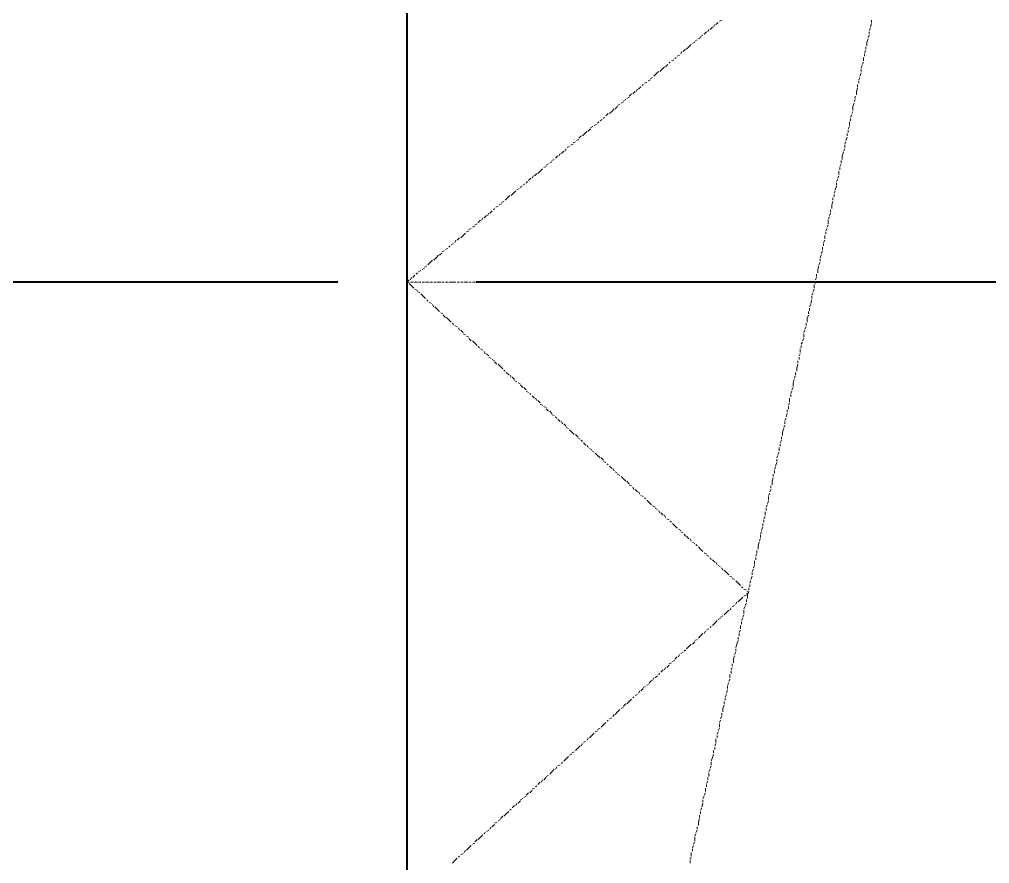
# Model space of a CAD drawing. Extents: x 8 to 21351, y 0 to 420.
# Drawn here: x 15655.57 to 15673.12, y 320.96 to 336.22 of the extents above; entities that cross this region are included whole.
import ezdxf

# ---------------------------------------------------------------- set-up
doc = ezdxf.new("R2010")
doc.units = 0

msp = doc.modelspace()

# ---------------------------------------------------------------- linework, layer by layer
at = {"color": 7, "lineweight": 40}
for p, q in [((15662.579, 397.743), (15662.579, 310.219)), ((15661.33, 331.47), (15633.835, 331.47)), ((15691.324, 331.47), (15663.828, 331.47))]:
    msp.add_line(p, q, dxfattribs=at)
at = {"color": 7, "lineweight": 5}
for p, q in [((15662.579, 336.211), (15662.579, 336.169)), ((15662.579, 336.148), (15662.579, 336.084)), ((15668.125, 336.084), (15668.146, 336.127)), ((15668.167, 336.127), (15668.21, 336.169)), ((15668.231, 336.19), (15668.273, 336.211)), ((15670.982, 336.148), (15670.961, 336.084)), ((15670.982, 336.211), (15670.982, 336.169)), ((15662.579, 336.063), (15662.579, 336.021)), ((15662.579, 336), (15662.579, 335.957)), ((15662.579, 335.936), (15662.579, 335.894)), ((15667.892, 335.915), (15667.934, 335.936)), ((15667.956, 335.957), (15667.998, 336)), ((15668.019, 336), (15668.04, 336.042)), ((15668.061, 336.042), (15668.104, 336.084)), ((15670.94, 335.936), (15670.919, 335.894)), ((15670.961, 336.063), (15670.94, 336.021)), ((15670.94, 336), (15670.94, 335.957)), ((15662.579, 335.873), (15662.579, 335.809)), ((15662.579, 335.788), (15662.579, 335.746)), ((15667.68, 335.724), (15667.723, 335.767)), ((15667.744, 335.788), (15667.786, 335.809)), ((15667.786, 335.83), (15667.829, 335.851)), ((15667.85, 335.873), (15667.892, 335.894)), ((15670.919, 335.873), (15670.898, 335.809)), ((15670.898, 335.809), (15670.898, 335.746)), ((15662.579, 335.724), (15662.579, 335.682)), ((15662.579, 335.661), (15662.579, 335.598)), ((15662.579, 335.576), (15662.579, 335.534)), ((15667.469, 335.555), (15667.511, 335.576)), ((15667.532, 335.598), (15667.553, 335.64)), ((15667.575, 335.64), (15667.617, 335.682)), ((15667.638, 335.682), (15667.68, 335.724)), ((15670.877, 335.661), (15670.855, 335.619)), ((15670.855, 335.598), (15670.855, 335.555)), ((15670.877, 335.724), (15670.877, 335.682)), ((15662.579, 335.513), (15662.579, 335.471)), ((15662.579, 335.449), (15662.579, 335.386)), ((15667.257, 335.365), (15667.299, 335.407)), ((15667.321, 335.428), (15667.342, 335.449)), ((15667.363, 335.471), (15667.405, 335.492)), ((15667.426, 335.513), (15667.448, 335.534)), ((15670.834, 335.449), (15670.813, 335.407)), ((15670.834, 335.534), (15670.834, 335.471)), ((15662.579, 335.365), (15662.579, 335.322)), ((15662.579, 335.301), (15662.579, 335.259)), ((15662.579, 335.238), (15662.579, 335.174)), ((15667.045, 335.195), (15667.088, 335.238)), ((15667.088, 335.238), (15667.13, 335.28)), ((15667.151, 335.28), (15667.194, 335.322)), ((15667.194, 335.322), (15667.236, 335.365)), ((15670.792, 335.259), (15670.771, 335.195)), ((15670.813, 335.386), (15670.792, 335.343)), ((15670.792, 335.322), (15670.792, 335.28)), ((15662.579, 335.153), (15662.579, 335.111)), ((15662.579, 335.089), (15662.579, 335.047)), ((15666.834, 335.026), (15666.855, 335.047)), ((15666.876, 335.068), (15666.918, 335.089)), ((15666.94, 335.111), (15666.982, 335.132)), ((15666.982, 335.153), (15667.024, 335.174)), ((15670.728, 335.047), (15670.728, 335.005)), ((15670.771, 335.174), (15670.75, 335.132)), ((15670.75, 335.111), (15670.75, 335.068)), ((15662.579, 335.026), (15662.579, 334.984)), ((15662.579, 334.962), (15662.579, 334.899)), ((15662.579, 334.878), (15662.579, 334.836)), ((15666.601, 334.836), (15666.643, 334.878)), ((15666.664, 334.878), (15666.707, 334.92)), ((15666.728, 334.92), (15666.749, 334.962)), ((15666.77, 334.962), (15666.813, 335.005)), ((15670.728, 334.984), (15670.707, 334.92)), ((15670.707, 334.92), (15670.707, 334.857)), ((15662.579, 334.814), (15662.579, 334.772)), ((15662.579, 334.751), (15662.579, 334.687)), ((15666.389, 334.666), (15666.432, 334.687)), ((15666.453, 334.709), (15666.495, 334.73)), ((15666.495, 334.751), (15666.537, 334.772)), ((15666.559, 334.793), (15666.601, 334.814)), ((15670.665, 334.709), (15670.644, 334.645)), ((15670.686, 334.772), (15670.665, 334.73)), ((15670.686, 334.836), (15670.686, 334.793)), ((15662.579, 334.666), (15662.579, 334.624)), ((15662.579, 334.603), (15662.579, 334.56)), ((15662.579, 334.539), (15662.579, 334.476)), ((15666.178, 334.476), (15666.22, 334.518)), ((15666.241, 334.518), (15666.283, 334.56)), ((15666.283, 334.56), (15666.326, 334.603)), ((15666.347, 334.603), (15666.389, 334.645)), ((15670.644, 334.56), (15670.623, 334.518)), ((15670.644, 334.645), (15670.644, 334.581)), ((15662.579, 334.454), (15662.579, 334.412)), ((15662.579, 334.391), (15662.579, 334.349)), ((15666.029, 334.349), (15666.051, 334.37)), ((15666.072, 334.391), (15666.114, 334.412)), ((15666.135, 334.433), (15666.156, 334.454)), ((15670.58, 334.37), (15670.58, 334.306)), ((15670.623, 334.497), (15670.601, 334.454)), ((15670.601, 334.433), (15670.601, 334.391)), ((15662.579, 334.327), (15662.579, 334.264)), ((15662.579, 334.243), (15662.579, 334.2)), ((15662.579, 334.179), (15662.579, 334.137)), ((15665.797, 334.158), (15665.839, 334.2)), ((15665.86, 334.2), (15665.902, 334.243)), ((15665.902, 334.264), (15665.945, 334.285)), ((15665.966, 334.306), (15666.008, 334.327)), ((15670.58, 334.285), (15670.559, 334.243)), ((15670.559, 334.222), (15670.559, 334.179)), ((15662.579, 334.116), (15662.579, 334.074)), ((15662.579, 334.052), (15662.579, 333.989)), ((15665.585, 333.989), (15665.627, 334.01)), ((15665.648, 334.031), (15665.691, 334.052)), ((15665.691, 334.074), (15665.733, 334.116)), ((15665.754, 334.116), (15665.797, 334.158)), ((15670.517, 334.01), (15670.496, 333.968)), ((15670.538, 334.095), (15670.517, 334.031)), ((15670.538, 334.158), (15670.538, 334.116)), ((15662.579, 333.968), (15662.579, 333.925)), ((15662.579, 333.904), (15662.579, 333.862)), ((15662.579, 333.841), (15662.579, 333.777)), ((15665.373, 333.798), (15665.416, 333.841)), ((15665.437, 333.841), (15665.458, 333.883)), ((15665.479, 333.904), (15665.521, 333.925)), ((15665.543, 333.947), (15665.585, 333.968)), ((15670.474, 333.819), (15670.453, 333.756)), ((15670.496, 333.883), (15670.474, 333.841)), ((15670.496, 333.947), (15670.496, 333.904)), ((15662.579, 333.756), (15662.579, 333.714)), ((15662.579, 333.692), (15662.579, 333.65)), ((15665.162, 333.629), (15665.204, 333.65)), ((15665.204, 333.671), (15665.246, 333.692)), ((15665.267, 333.714), (15665.31, 333.756)), ((15665.331, 333.756), (15665.352, 333.798)), ((15670.432, 333.671), (15670.432, 333.629)), ((15670.453, 333.756), (15670.453, 333.692)), ((15662.579, 333.629), (15662.579, 333.565)), ((15662.579, 333.544), (15662.579, 333.502)), ((15662.579, 333.481), (15662.579, 333.438)), ((15664.95, 333.438), (15664.992, 333.481)), ((15664.992, 333.481), (15665.035, 333.523)), ((15665.056, 333.544), (15665.098, 333.565)), ((15665.098, 333.587), (15665.14, 333.608)), ((15670.39, 333.481), (15670.39, 333.417)), ((15670.432, 333.608), (15670.411, 333.565)), ((15670.411, 333.544), (15670.411, 333.502)), ((15662.579, 333.417), (15662.579, 333.354)), ((15662.579, 333.333), (15662.579, 333.29)), ((15664.738, 333.269), (15664.759, 333.29)), ((15664.781, 333.312), (15664.823, 333.354)), ((15664.844, 333.354), (15664.865, 333.396)), ((15664.886, 333.396), (15664.929, 333.438)), ((15670.369, 333.333), (15670.347, 333.29)), ((15670.39, 333.396), (15670.369, 333.354)), ((15662.579, 333.269), (15662.579, 333.227)), ((15662.579, 333.206), (15662.579, 333.163)), ((15662.579, 333.142), (15662.579, 333.079)), ((15664.505, 333.079), (15664.548, 333.121)), ((15664.569, 333.142), (15664.611, 333.163)), ((15664.632, 333.185), (15664.654, 333.206)), ((15664.675, 333.227), (15664.717, 333.248)), ((15670.326, 333.121), (15670.305, 333.079)), ((15670.347, 333.206), (15670.326, 333.142)), ((15670.347, 333.269), (15670.347, 333.227)), ((15662.579, 333.057), (15662.579, 333.015)), ((15662.579, 332.994), (15662.579, 332.952)), ((15664.357, 332.952), (15664.4, 332.994)), ((15664.4, 332.994), (15664.442, 333.036)), ((15664.463, 333.036), (15664.505, 333.079)), ((15670.284, 332.994), (15670.284, 332.952)), ((15670.305, 333.057), (15670.305, 333.015)), ((15662.579, 332.93), (15662.579, 332.867)), ((15662.579, 332.846), (15662.579, 332.803)), ((15662.579, 332.782), (15662.579, 332.74)), ((15664.082, 332.719), (15664.124, 332.761)), ((15664.146, 332.782), (15664.167, 332.803)), ((15664.188, 332.825), (15664.23, 332.846)), ((15664.251, 332.867), (15664.294, 332.888)), ((15664.294, 332.909), (15664.336, 332.93)), ((15670.242, 332.782), (15670.242, 332.74)), ((15670.284, 332.93), (15670.263, 332.867)), ((15670.263, 332.867), (15670.263, 332.803)), ((15662.579, 332.719), (15662.579, 332.655)), ((15662.579, 332.634), (15662.579, 332.592)), ((15663.87, 332.55), (15663.913, 332.592)), ((15663.934, 332.592), (15663.955, 332.634)), ((15663.976, 332.634), (15664.019, 332.676)), ((15664.04, 332.676), (15664.061, 332.719)), ((15670.22, 332.655), (15670.199, 332.613)), ((15670.199, 332.592), (15670.199, 332.528)), ((15670.242, 332.719), (15670.22, 332.676)), ((15662.579, 332.571), (15662.579, 332.528)), ((15662.579, 332.507), (15662.579, 332.444)), ((15662.579, 332.423), (15662.579, 332.38)), ((15663.701, 332.423), (15663.743, 332.444)), ((15663.765, 332.465), (15663.807, 332.486)), ((15663.807, 332.507), (15663.849, 332.528)), ((15670.178, 332.444), (15670.157, 332.401)), ((15670.199, 332.507), (15670.178, 332.465)), ((15662.579, 332.359), (15662.579, 332.317)), ((15662.579, 332.295), (15662.579, 332.253)), ((15662.579, 332.232), (15662.579, 332.168)), ((15663.447, 332.19), (15663.468, 332.232)), ((15663.489, 332.232), (15663.532, 332.274)), ((15663.553, 332.274), (15663.595, 332.317)), ((15663.595, 332.317), (15663.638, 332.359)), ((15663.659, 332.38), (15663.701, 332.401)), ((15670.136, 332.232), (15670.115, 332.19)), ((15670.136, 332.317), (15670.136, 332.253)), ((15670.157, 332.38), (15670.157, 332.338)), ((15662.579, 332.147), (15662.579, 332.105)), ((15662.579, 332.084), (15662.579, 332.041)), ((15663.278, 332.063), (15663.32, 332.084)), ((15663.341, 332.105), (15663.362, 332.126)), ((15663.384, 332.147), (15663.426, 332.168)), ((15670.093, 332.105), (15670.093, 332.063)), ((15670.115, 332.168), (15670.115, 332.126)), ((15662.579, 332.02), (15662.579, 331.957)), ((15662.579, 331.936), (15662.579, 331.893)), ((15663.066, 331.872), (15663.108, 331.914)), ((15663.108, 331.914), (15663.151, 331.957)), ((15663.172, 331.957), (15663.214, 331.999)), ((15663.214, 332.02), (15663.257, 332.041)), ((15670.072, 331.957), (15670.051, 331.914)), ((15670.051, 331.893), (15670.051, 331.851)), ((15670.093, 332.041), (15670.072, 331.978)), ((15662.579, 331.872), (15662.579, 331.83)), ((15662.579, 331.809), (15662.579, 331.745)), ((15662.579, 331.724), (15662.579, 331.682)), ((15662.854, 331.703), (15662.897, 331.724)), ((15662.897, 331.745), (15662.939, 331.766)), ((15662.96, 331.788), (15663.003, 331.83)), ((15663.003, 331.83), (15663.045, 331.872)), ((15670.03, 331.766), (15670.009, 331.703)), ((15670.051, 331.83), (15670.03, 331.788)), ((15662.579, 331.661), (15662.579, 331.618)), ((15662.579, 331.597), (15662.579, 331.533)), ((15662.643, 331.512), (15662.664, 331.555)), ((15662.685, 331.555), (15662.727, 331.597)), ((15662.749, 331.618), (15662.77, 331.639)), ((15662.791, 331.661), (15662.833, 331.682)), ((15669.988, 331.555), (15669.966, 331.512)), ((15669.988, 331.618), (15669.988, 331.576)), ((15670.009, 331.703), (15670.009, 331.639)), ((15662.579, 331.47), (15662.622, 331.512)), ((15662.579, 331.512), (15662.579, 331.47)), ((15662.579, 331.47), (15662.622, 331.47)), ((15662.6, 331.449), (15662.579, 331.47)), ((15662.579, 331.449), (15662.579, 331.406)), ((15662.579, 331.385), (15662.579, 331.343)), ((15662.664, 331.406), (15662.622, 331.449)), ((15662.643, 331.47), (15662.685, 331.47)), ((15662.706, 331.364), (15662.664, 331.406)), ((15662.706, 331.47), (15662.77, 331.47)), ((15662.791, 331.47), (15662.833, 331.47)), ((15662.854, 331.47), (15662.897, 331.47)), ((15662.918, 331.47), (15662.981, 331.47)), ((15663.003, 331.47), (15663.045, 331.47)), ((15663.066, 331.47), (15663.108, 331.47)), ((15663.13, 331.47), (15663.193, 331.47)), ((15663.214, 331.47), (15663.257, 331.47)), ((15663.278, 331.47), (15663.32, 331.47)), ((15663.341, 331.47), (15663.405, 331.47)), ((15663.405, 331.47), (15663.468, 331.47)), ((15663.489, 331.47), (15663.532, 331.47)), ((15663.553, 331.47), (15663.595, 331.47)), ((15663.616, 331.47), (15663.68, 331.47)), ((15663.701, 331.47), (15663.743, 331.47)), ((15663.765, 331.47), (15663.807, 331.47)), ((15663.828, 331.47), (15663.892, 331.47)), ((15663.913, 331.47), (15663.955, 331.47)), ((15663.976, 331.47), (15664.019, 331.47)), ((15664.04, 331.47), (15664.103, 331.47)), ((15664.124, 331.47), (15664.167, 331.47)), ((15664.188, 331.47), (15664.23, 331.47)), ((15664.251, 331.47), (15664.315, 331.47)), ((15664.315, 331.47), (15664.378, 331.47)), ((15664.4, 331.47), (15664.442, 331.47)), ((15664.463, 331.47), (15664.505, 331.47)), ((15664.527, 331.47), (15664.59, 331.47)), ((15664.611, 331.47), (15664.654, 331.47)), ((15664.675, 331.47), (15664.717, 331.47)), ((15664.738, 331.47), (15664.802, 331.47)), ((15664.823, 331.47), (15664.865, 331.47)), ((15664.886, 331.47), (15664.929, 331.47)), ((15664.95, 331.47), (15665.013, 331.47)), ((15665.035, 331.47), (15665.077, 331.47)), ((15665.098, 331.47), (15665.14, 331.47)), ((15665.162, 331.47), (15665.225, 331.47)), ((15665.225, 331.47), (15665.289, 331.47)), ((15665.31, 331.47), (15665.352, 331.47)), ((15665.373, 331.47), (15665.416, 331.47)), ((15665.437, 331.47), (15665.5, 331.47)), ((15665.521, 331.47), (15665.564, 331.47)), ((15665.585, 331.47), (15665.627, 331.47)), ((15665.648, 331.47), (15665.712, 331.47)), ((15665.733, 331.47), (15665.775, 331.47)), ((15665.797, 331.47), (15665.839, 331.47)), ((15665.86, 331.47), (15665.924, 331.47)), ((15665.945, 331.47), (15665.987, 331.47)), ((15666.008, 331.47), (15666.051, 331.47)), ((15666.072, 331.47), (15666.135, 331.47)), ((15666.135, 331.47), (15666.199, 331.47)), ((15666.22, 331.47), (15666.262, 331.47)), ((15666.283, 331.47), (15666.326, 331.47)), ((15666.347, 331.47), (15666.41, 331.47)), ((15666.432, 331.47), (15666.474, 331.47)), ((15666.495, 331.47), (15666.537, 331.47)), ((15666.559, 331.47), (15666.622, 331.47)), ((15666.643, 331.47), (15666.686, 331.47)), ((15666.707, 331.47), (15666.749, 331.47)), ((15666.77, 331.47), (15666.834, 331.47)), ((15666.855, 331.47), (15666.897, 331.47)), ((15666.918, 331.47), (15666.961, 331.47)), ((15666.982, 331.47), (15667.045, 331.47)), ((15667.045, 331.47), (15667.109, 331.47)), ((15667.13, 331.47), (15667.172, 331.47)), ((15667.194, 331.47), (15667.236, 331.47)), ((15667.257, 331.47), (15667.321, 331.47)), ((15667.342, 331.47), (15667.384, 331.47)), ((15667.405, 331.47), (15667.448, 331.47)), ((15667.469, 331.47), (15667.532, 331.47)), ((15667.553, 331.47), (15667.596, 331.47)), ((15667.617, 331.47), (15667.659, 331.47)), ((15667.68, 331.47), (15667.744, 331.47)), ((15667.765, 331.47), (15667.807, 331.47)), ((15667.829, 331.47), (15667.871, 331.47)), ((15667.892, 331.47), (15667.956, 331.47)), ((15667.956, 331.47), (15668.019, 331.47)), ((15668.04, 331.47), (15668.083, 331.47)), ((15668.104, 331.47), (15668.146, 331.47)), ((15668.167, 331.47), (15668.231, 331.47)), ((15668.252, 331.47), (15668.294, 331.47)), ((15668.315, 331.47), (15668.358, 331.47)), ((15668.379, 331.47), (15668.442, 331.47)), ((15668.464, 331.47), (15668.506, 331.47)), ((15668.527, 331.47), (15668.569, 331.47)), ((15668.591, 331.47), (15668.654, 331.47)), ((15668.675, 331.47), (15668.718, 331.47)), ((15668.739, 331.47), (15668.781, 331.47)), ((15668.802, 331.47), (15668.845, 331.47)), ((15668.866, 331.47), (15668.929, 331.47)), ((15668.95, 331.47), (15668.993, 331.47)), ((15669.014, 331.47), (15669.056, 331.47)), ((15669.077, 331.47), (15669.141, 331.47)), ((15669.162, 331.47), (15669.204, 331.47)), ((15669.226, 331.47), (15669.268, 331.47)), ((15669.289, 331.47), (15669.353, 331.47)), ((15669.374, 331.47), (15669.416, 331.47)), ((15669.437, 331.47), (15669.48, 331.47)), ((15669.501, 331.47), (15669.564, 331.47)), ((15669.585, 331.47), (15669.628, 331.47)), ((15669.649, 331.47), (15669.691, 331.47)), ((15669.712, 331.47), (15669.755, 331.47)), ((15669.776, 331.47), (15669.839, 331.47)), ((15669.861, 331.47), (15669.903, 331.47)), ((15669.924, 331.47), (15669.966, 331.47)), ((15669.945, 331.428), (15669.945, 331.364)), ((15669.966, 331.491), (15669.966, 331.449)), ((15662.579, 331.322), (15662.579, 331.258)), ((15662.579, 331.237), (15662.579, 331.195)), ((15662.77, 331.322), (15662.727, 331.343)), ((15662.812, 331.279), (15662.77, 331.301)), ((15662.876, 331.216), (15662.833, 331.258)), ((15662.918, 331.174), (15662.876, 331.216)), ((15669.924, 331.279), (15669.903, 331.237)), ((15669.903, 331.216), (15669.903, 331.174)), ((15669.945, 331.343), (15669.924, 331.301)), ((15662.579, 331.174), (15662.579, 331.131)), ((15662.579, 331.11), (15662.579, 331.047)), ((15662.579, 331.026), (15662.579, 330.983)), ((15662.96, 331.131), (15662.939, 331.152)), ((15663.024, 331.089), (15662.981, 331.11)), ((15663.066, 331.026), (15663.045, 331.068)), ((15663.13, 330.983), (15663.087, 331.026)), ((15669.882, 331.068), (15669.861, 331.026)), ((15669.861, 331.004), (15669.861, 330.962)), ((15669.903, 331.152), (15669.882, 331.089)), ((15662.579, 330.962), (15662.579, 330.92)), ((15662.579, 330.899), (15662.579, 330.835)), ((15663.172, 330.941), (15663.13, 330.983)), ((15663.235, 330.899), (15663.193, 330.92)), ((15663.278, 330.835), (15663.235, 330.877)), ((15663.341, 330.793), (15663.299, 330.835)), ((15669.839, 330.877), (15669.818, 330.814)), ((15669.839, 330.941), (15669.839, 330.899)), ((15662.579, 330.814), (15662.579, 330.771)), ((15662.579, 330.75), (15662.579, 330.708)), ((15662.579, 330.687), (15662.579, 330.623)), ((15663.384, 330.75), (15663.341, 330.793)), ((15663.426, 330.708), (15663.405, 330.729)), ((15663.489, 330.666), (15663.447, 330.687)), ((15669.797, 330.666), (15669.776, 330.623)), ((15669.797, 330.729), (15669.797, 330.687)), ((15669.818, 330.814), (15669.818, 330.75)), ((15662.579, 330.602), (15662.579, 330.56)), ((15662.579, 330.539), (15662.579, 330.496)), ((15663.532, 330.602), (15663.511, 330.644)), ((15663.595, 330.56), (15663.553, 330.602)), ((15663.638, 330.517), (15663.595, 330.539)), ((15663.701, 330.475), (15663.659, 330.496)), ((15669.776, 330.602), (15669.755, 330.56)), ((15669.755, 330.539), (15669.755, 330.475)), ((15662.579, 330.475), (15662.579, 330.433)), ((15662.579, 330.412), (15662.579, 330.348)), ((15662.579, 330.327), (15662.579, 330.285)), ((15663.743, 330.412), (15663.701, 330.454)), ((15663.807, 330.369), (15663.765, 330.412)), ((15663.849, 330.327), (15663.807, 330.369)), ((15663.892, 330.285), (15663.87, 330.306)), ((15669.734, 330.39), (15669.712, 330.348)), ((15669.712, 330.327), (15669.712, 330.285)), ((15669.755, 330.454), (15669.734, 330.412)), ((15662.579, 330.264), (15662.579, 330.221)), ((15662.579, 330.2), (15662.579, 330.137)), ((15663.955, 330.242), (15663.913, 330.264)), ((15663.997, 330.179), (15663.976, 330.221)), ((15664.061, 330.137), (15664.019, 330.179)), ((15669.691, 330.179), (15669.67, 330.137)), ((15669.691, 330.264), (15669.691, 330.2)), ((15662.579, 330.115), (15662.579, 330.073)), ((15662.579, 330.052), (15662.579, 330.009)), ((15662.579, 329.988), (15662.579, 329.925)), ((15664.103, 330.094), (15664.061, 330.115)), ((15664.167, 330.052), (15664.124, 330.073)), ((15664.209, 329.988), (15664.167, 330.031)), ((15664.273, 329.946), (15664.23, 329.988)), ((15669.649, 329.988), (15669.628, 329.925)), ((15669.649, 330.052), (15669.649, 330.009)), ((15669.67, 330.115), (15669.67, 330.073)), ((15662.579, 329.904), (15662.579, 329.861)), ((15662.579, 329.84), (15662.579, 329.798)), ((15662.579, 329.777), (15662.579, 329.713)), ((15664.315, 329.904), (15664.273, 329.946)), ((15664.357, 329.861), (15664.336, 329.882)), ((15664.421, 329.798), (15664.378, 329.84)), ((15664.463, 329.755), (15664.442, 329.798)), ((15669.607, 329.777), (15669.585, 329.734)), ((15669.607, 329.84), (15669.607, 329.798)), ((15669.628, 329.925), (15669.628, 329.861)), ((15662.579, 329.692), (15662.579, 329.65)), ((15662.579, 329.628), (15662.579, 329.586)), ((15664.527, 329.713), (15664.484, 329.755)), ((15664.569, 329.671), (15664.527, 329.692)), ((15664.632, 329.628), (15664.59, 329.65)), ((15664.675, 329.565), (15664.632, 329.607)), ((15669.585, 329.713), (15669.564, 329.65)), ((15669.564, 329.65), (15669.564, 329.586)), ((15662.579, 329.565), (15662.579, 329.523)), ((15662.579, 329.502), (15662.579, 329.438)), ((15664.738, 329.523), (15664.696, 329.565)), ((15664.781, 329.48), (15664.738, 329.502)), ((15664.823, 329.438), (15664.802, 329.459)), ((15669.543, 329.502), (15669.522, 329.459)), ((15669.522, 329.438), (15669.522, 329.396)), ((15669.564, 329.565), (15669.543, 329.523)), ((15662.579, 329.417), (15662.579, 329.375)), ((15662.579, 329.353), (15662.579, 329.311)), ((15662.579, 329.29), (15662.579, 329.226)), ((15664.886, 329.375), (15664.844, 329.417)), ((15664.929, 329.332), (15664.908, 329.375)), ((15664.992, 329.29), (15664.95, 329.332)), ((15665.035, 329.247), (15664.992, 329.269)), ((15669.501, 329.29), (15669.48, 329.247)), ((15669.501, 329.375), (15669.501, 329.311)), ((15662.579, 329.205), (15662.579, 329.163)), ((15662.579, 329.142), (15662.579, 329.099)), ((15662.579, 329.078), (15662.579, 329.015)), ((15665.098, 329.205), (15665.056, 329.226)), ((15665.14, 329.142), (15665.098, 329.184)), ((15665.204, 329.099), (15665.162, 329.142)), ((15665.246, 329.057), (15665.204, 329.078)), ((15669.458, 329.099), (15669.437, 329.036)), ((15669.458, 329.163), (15669.458, 329.12)), ((15669.48, 329.226), (15669.48, 329.184)), ((15662.579, 328.993), (15662.579, 328.951)), ((15662.579, 328.93), (15662.579, 328.888)), ((15665.289, 329.015), (15665.267, 329.036)), ((15665.352, 328.951), (15665.31, 328.993)), ((15665.394, 328.909), (15665.373, 328.951)), ((15665.458, 328.866), (15665.416, 328.909)), ((15669.437, 329.015), (15669.416, 328.972)), ((15669.416, 328.951), (15669.416, 328.909)), ((15662.579, 328.866), (15662.579, 328.803)), ((15662.579, 328.782), (15662.579, 328.74)), ((15665.5, 328.824), (15665.458, 328.845)), ((15665.564, 328.761), (15665.521, 328.803)), ((15665.606, 328.718), (15665.564, 328.761)), ((15669.395, 328.824), (15669.374, 328.761)), ((15669.374, 328.761), (15669.374, 328.697)), ((15669.416, 328.888), (15669.395, 328.845)), ((15662.579, 328.718), (15662.579, 328.676)), ((15662.579, 328.655), (15662.579, 328.613)), ((15662.579, 328.591), (15662.579, 328.528)), ((15665.67, 328.676), (15665.627, 328.718)), ((15665.712, 328.634), (15665.67, 328.655)), ((15665.754, 328.591), (15665.733, 328.613)), ((15665.818, 328.528), (15665.775, 328.57)), ((15669.353, 328.613), (15669.331, 328.57)), ((15669.331, 328.549), (15669.331, 328.507)), ((15669.353, 328.676), (15669.353, 328.634)), ((15662.579, 328.507), (15662.579, 328.464)), ((15662.579, 328.443), (15662.579, 328.401)), ((15662.579, 328.38), (15662.579, 328.316)), ((15665.86, 328.485), (15665.839, 328.528)), ((15665.924, 328.443), (15665.881, 328.464)), ((15665.966, 328.401), (15665.924, 328.422)), ((15666.029, 328.337), (15665.987, 328.38)), ((15669.31, 328.401), (15669.289, 328.358)), ((15669.31, 328.485), (15669.31, 328.422)), ((15662.579, 328.295), (15662.579, 328.253)), ((15662.579, 328.231), (15662.579, 328.189)), ((15666.072, 328.295), (15666.029, 328.337)), ((15666.135, 328.253), (15666.093, 328.295)), ((15666.178, 328.21), (15666.135, 328.231)), ((15669.268, 328.21), (15669.247, 328.147)), ((15669.289, 328.337), (15669.268, 328.295)), ((15669.268, 328.274), (15669.268, 328.231)), ((15662.579, 328.168), (15662.579, 328.104)), ((15662.579, 328.083), (15662.579, 328.041)), ((15666.22, 328.168), (15666.199, 328.189)), ((15666.283, 328.104), (15666.241, 328.147)), ((15666.326, 328.062), (15666.305, 328.104)), ((15666.389, 328.02), (15666.347, 328.041)), ((15669.247, 328.126), (15669.226, 328.083)), ((15669.226, 328.062), (15669.226, 328.02)), ((15662.579, 328.02), (15662.579, 327.978)), ((15662.579, 327.956), (15662.579, 327.893)), ((15662.579, 327.872), (15662.579, 327.829)), ((15666.432, 327.978), (15666.389, 327.999)), ((15666.495, 327.914), (15666.453, 327.956)), ((15666.537, 327.872), (15666.495, 327.914)), ((15666.601, 327.829), (15666.559, 327.872)), ((15669.204, 327.935), (15669.183, 327.872)), ((15669.183, 327.872), (15669.183, 327.808)), ((15669.204, 327.999), (15669.204, 327.956)), ((15662.579, 327.808), (15662.579, 327.766)), ((15662.579, 327.745), (15662.579, 327.702)), ((15662.579, 327.681), (15662.579, 327.618)), ((15666.643, 327.787), (15666.601, 327.808)), ((15666.686, 327.724), (15666.664, 327.766)), ((15666.749, 327.681), (15666.707, 327.724)), ((15666.791, 327.639), (15666.77, 327.681)), ((15669.162, 327.724), (15669.141, 327.681)), ((15669.162, 327.787), (15669.162, 327.745)), ((15662.579, 327.596), (15662.579, 327.554)), ((15662.579, 327.533), (15662.579, 327.491)), ((15666.855, 327.596), (15666.813, 327.618)), ((15666.897, 327.554), (15666.876, 327.575)), ((15666.961, 327.491), (15666.918, 327.533)), ((15669.12, 327.512), (15669.099, 327.469)), ((15669.141, 327.66), (15669.12, 327.618)), ((15669.12, 327.596), (15669.12, 327.533)), ((15662.579, 327.469), (15662.579, 327.406)), ((15662.579, 327.385), (15662.579, 327.342)), ((15662.579, 327.321), (15662.579, 327.279)), ((15667.003, 327.448), (15666.961, 327.491)), ((15667.067, 327.406), (15667.024, 327.427)), ((15667.109, 327.364), (15667.067, 327.385)), ((15667.151, 327.3), (15667.13, 327.342)), ((15669.056, 327.321), (15669.056, 327.258)), ((15669.099, 327.448), (15669.077, 327.406)), ((15669.077, 327.385), (15669.077, 327.342)), ((15662.579, 327.258), (15662.579, 327.194)), ((15662.579, 327.173), (15662.579, 327.131)), ((15667.215, 327.258), (15667.172, 327.3)), ((15667.257, 327.216), (15667.236, 327.258)), ((15667.321, 327.173), (15667.278, 327.194)), ((15667.363, 327.131), (15667.342, 327.152)), ((15669.056, 327.237), (15669.035, 327.194)), ((15669.035, 327.173), (15669.035, 327.131)), ((15662.579, 327.11), (15662.579, 327.067)), ((15662.579, 327.046), (15662.579, 326.983)), ((15667.426, 327.067), (15667.384, 327.11)), ((15667.469, 327.025), (15667.426, 327.067)), ((15667.532, 326.983), (15667.49, 327.004)), ((15669.014, 327.046), (15668.993, 326.983)), ((15669.014, 327.11), (15669.014, 327.067)), ((15662.579, 326.961), (15662.579, 326.919)), ((15662.579, 326.898), (15662.579, 326.856)), ((15662.579, 326.834), (15662.579, 326.792)), ((15667.575, 326.94), (15667.532, 326.961)), ((15667.617, 326.877), (15667.596, 326.919)), ((15667.68, 326.834), (15667.638, 326.877)), ((15667.723, 326.792), (15667.702, 326.834)), ((15668.972, 326.834), (15668.95, 326.792)), ((15668.993, 326.961), (15668.972, 326.919)), ((15668.972, 326.898), (15668.972, 326.856)), ((15662.579, 326.771), (15662.579, 326.707)), ((15662.579, 326.686), (15662.579, 326.644)), ((15662.579, 326.623), (15662.579, 326.58)), ((15667.786, 326.75), (15667.744, 326.771)), ((15667.829, 326.707), (15667.807, 326.729)), ((15667.892, 326.644), (15667.85, 326.686)), ((15667.934, 326.602), (15667.892, 326.644)), ((15668.908, 326.623), (15668.908, 326.58)), ((15668.95, 326.771), (15668.929, 326.707)), ((15668.929, 326.707), (15668.929, 326.644)), ((15662.579, 326.559), (15662.579, 326.496)), ((15662.579, 326.475), (15662.579, 326.432)), ((15667.998, 326.559), (15667.956, 326.58)), ((15668.04, 326.517), (15667.998, 326.538)), ((15668.083, 326.454), (15668.061, 326.496)), ((15668.146, 326.411), (15668.104, 326.454)), ((15668.908, 326.559), (15668.887, 326.517)), ((15668.887, 326.496), (15668.887, 326.454)), ((15662.579, 326.411), (15662.579, 326.369)), ((15662.579, 326.348), (15662.579, 326.284)), ((15668.188, 326.369), (15668.167, 326.411)), ((15668.252, 326.327), (15668.21, 326.348)), ((15668.294, 326.263), (15668.273, 326.305)), ((15668.845, 326.284), (15668.823, 326.242)), ((15668.866, 326.348), (15668.845, 326.305)), ((15668.866, 326.432), (15668.866, 326.369)), ((15662.579, 326.263), (15662.579, 326.221)), ((15662.579, 326.199), (15662.579, 326.157)), ((15662.579, 326.136), (15662.579, 326.072)), ((15668.358, 326.221), (15668.315, 326.263)), ((15668.4, 326.178), (15668.358, 326.221)), ((15668.464, 326.136), (15668.421, 326.157)), ((15668.506, 326.094), (15668.464, 326.115)), ((15668.823, 326.157), (15668.802, 326.094)), ((15668.823, 326.221), (15668.823, 326.178)), ((15662.579, 326.051), (15662.579, 326.009)), ((15662.579, 325.988), (15662.579, 325.945)), ((15662.579, 325.924), (15662.579, 325.882)), ((15668.569, 326.03), (15668.527, 326.072)), ((15668.612, 325.988), (15668.569, 326.03)), ((15668.654, 325.945), (15668.633, 325.967)), ((15668.718, 325.903), (15668.675, 325.924)), ((15668.76, 325.945), (15668.76, 325.903)), ((15668.802, 326.072), (15668.781, 326.03)), ((15668.781, 326.009), (15668.781, 325.967)), ((15662.579, 325.861), (15662.579, 325.797)), ((15662.579, 325.776), (15662.579, 325.734)), ((15668.612, 325.734), (15668.654, 325.776)), ((15668.675, 325.797), (15668.718, 325.818)), ((15668.718, 325.84), (15668.76, 325.861)), ((15668.76, 325.882), (15668.739, 325.818)), ((15668.76, 325.861), (15668.739, 325.882)), ((15668.739, 325.818), (15668.739, 325.755)), ((15662.579, 325.713), (15662.579, 325.67)), ((15662.579, 325.649), (15662.579, 325.586)), ((15668.421, 325.543), (15668.442, 325.586)), ((15668.464, 325.607), (15668.506, 325.628)), ((15668.527, 325.649), (15668.548, 325.692)), ((15668.569, 325.692), (15668.612, 325.734)), ((15668.696, 325.607), (15668.675, 325.565)), ((15668.718, 325.67), (15668.696, 325.628)), ((15668.718, 325.734), (15668.718, 325.692)), ((15662.579, 325.565), (15662.579, 325.522)), ((15662.579, 325.501), (15662.579, 325.459)), ((15662.579, 325.437), (15662.579, 325.374)), ((15668.21, 325.374), (15668.252, 325.395)), ((15668.252, 325.416), (15668.294, 325.437)), ((15668.315, 325.459), (15668.358, 325.501)), ((15668.358, 325.501), (15668.4, 325.543)), ((15668.654, 325.395), (15668.633, 325.353)), ((15668.675, 325.459), (15668.654, 325.416)), ((15668.675, 325.543), (15668.675, 325.48)), ((15662.579, 325.353), (15662.579, 325.31)), ((15662.579, 325.289), (15662.579, 325.247)), ((15662.579, 325.226), (15662.579, 325.162)), ((15668.061, 325.226), (15668.083, 325.247)), ((15668.104, 325.268), (15668.146, 325.31)), ((15668.146, 325.31), (15668.188, 325.353)), ((15668.612, 325.268), (15668.612, 325.205)), ((15668.633, 325.332), (15668.633, 325.289)), ((15662.579, 325.141), (15662.579, 325.099)), ((15662.579, 325.078), (15662.579, 325.035)), ((15667.85, 325.035), (15667.892, 325.078)), ((15667.892, 325.078), (15667.934, 325.12)), ((15667.956, 325.12), (15667.977, 325.162)), ((15667.998, 325.183), (15668.04, 325.205)), ((15668.569, 325.057), (15668.569, 325.014)), ((15668.612, 325.183), (15668.591, 325.141)), ((15668.591, 325.12), (15668.591, 325.078)), ((15662.579, 325.014), (15662.579, 324.972)), ((15662.579, 324.951), (15662.579, 324.887)), ((15662.579, 324.866), (15662.579, 324.824)), ((15667.638, 324.845), (15667.68, 324.887)), ((15667.68, 324.887), (15667.723, 324.93)), ((15667.744, 324.93), (15667.786, 324.972)), ((15667.786, 324.993), (15667.829, 325.014)), ((15668.548, 324.93), (15668.527, 324.866)), ((15668.569, 324.993), (15668.548, 324.93)), ((15662.579, 324.803), (15662.579, 324.76)), ((15662.579, 324.739), (15662.579, 324.675)), ((15667.426, 324.654), (15667.469, 324.697)), ((15667.49, 324.697), (15667.511, 324.739)), ((15667.532, 324.76), (15667.575, 324.781)), ((15667.596, 324.803), (15667.617, 324.824)), ((15668.506, 324.718), (15668.485, 324.654)), ((15668.527, 324.781), (15668.506, 324.739)), ((15668.527, 324.845), (15668.527, 324.803)), ((15662.579, 324.654), (15662.579, 324.612)), ((15662.579, 324.591), (15662.579, 324.548)), ((15662.579, 324.527), (15662.579, 324.464)), ((15667.278, 324.506), (15667.321, 324.548)), ((15667.321, 324.57), (15667.363, 324.591)), ((15667.384, 324.612), (15667.426, 324.633)), ((15668.464, 324.57), (15668.464, 324.527)), ((15668.485, 324.654), (15668.485, 324.591)), ((15662.579, 324.443), (15662.579, 324.4)), ((15662.579, 324.379), (15662.579, 324.337)), ((15667.067, 324.316), (15667.109, 324.358)), ((15667.13, 324.379), (15667.151, 324.4)), ((15667.172, 324.421), (15667.215, 324.464)), ((15667.236, 324.464), (15667.257, 324.506)), ((15668.421, 324.379), (15668.421, 324.316)), ((15668.464, 324.506), (15668.442, 324.464)), ((15668.442, 324.443), (15668.442, 324.4)), ((15662.579, 324.316), (15662.579, 324.252)), ((15662.579, 324.231), (15662.579, 324.189)), ((15662.579, 324.168), (15662.579, 324.125)), ((15666.855, 324.146), (15666.897, 324.168)), ((15666.918, 324.189), (15666.961, 324.21)), ((15666.961, 324.231), (15667.003, 324.273)), ((15667.024, 324.273), (15667.045, 324.316)), ((15668.4, 324.231), (15668.379, 324.189)), ((15668.379, 324.168), (15668.379, 324.125)), ((15668.421, 324.295), (15668.4, 324.252)), ((15662.579, 324.104), (15662.579, 324.062)), ((15662.579, 324.041), (15662.579, 323.977)), ((15666.707, 323.998), (15666.749, 324.019)), ((15666.77, 324.041), (15666.791, 324.083)), ((15666.813, 324.083), (15666.855, 324.125)), ((15668.358, 324.019), (15668.337, 323.977)), ((15668.379, 324.104), (15668.358, 324.041)), ((15662.579, 323.956), (15662.579, 323.913)), ((15662.579, 323.892), (15662.579, 323.85)), ((15662.579, 323.829), (15662.579, 323.765)), ((15666.495, 323.808), (15666.537, 323.85)), ((15666.559, 323.85), (15666.601, 323.892)), ((15666.601, 323.892), (15666.643, 323.935)), ((15666.664, 323.956), (15666.686, 323.977)), ((15668.315, 323.829), (15668.294, 323.765)), ((15668.315, 323.892), (15668.315, 323.85)), ((15668.337, 323.956), (15668.337, 323.913)), ((15662.579, 323.744), (15662.579, 323.702)), ((15662.579, 323.681), (15662.579, 323.638)), ((15666.305, 323.617), (15666.326, 323.659)), ((15666.347, 323.659), (15666.389, 323.702)), ((15666.389, 323.702), (15666.432, 323.744)), ((15666.453, 323.765), (15666.495, 323.786)), ((15668.273, 323.681), (15668.273, 323.638)), ((15668.294, 323.765), (15668.294, 323.702)), ((15662.579, 323.617), (15662.579, 323.554)), ((15662.579, 323.533), (15662.579, 323.49)), ((15662.579, 323.469), (15662.579, 323.427)), ((15666.093, 323.427), (15666.135, 323.469)), ((15666.135, 323.469), (15666.178, 323.511)), ((15666.199, 323.533), (15666.22, 323.554)), ((15666.241, 323.575), (15666.283, 323.596)), ((15668.252, 323.554), (15668.231, 323.511)), ((15668.231, 323.49), (15668.231, 323.427)), ((15668.273, 323.617), (15668.252, 323.575)), ((15662.579, 323.406), (15662.579, 323.342)), ((15662.579, 323.321), (15662.579, 323.279)), ((15665.924, 323.279), (15665.966, 323.321)), ((15665.987, 323.342), (15666.029, 323.363)), ((15666.029, 323.384), (15666.072, 323.406)), ((15668.21, 323.342), (15668.188, 323.3)), ((15668.231, 323.406), (15668.21, 323.363)), ((15662.579, 323.257), (15662.579, 323.215)), ((15662.579, 323.194), (15662.579, 323.151)), ((15662.579, 323.13), (15662.579, 323.067)), ((15665.733, 323.088), (15665.754, 323.13)), ((15665.775, 323.151), (15665.818, 323.173)), ((15665.839, 323.194), (15665.86, 323.236)), ((15665.881, 323.236), (15665.924, 323.279)), ((15668.167, 323.13), (15668.146, 323.088)), ((15668.167, 323.215), (15668.167, 323.151)), ((15668.188, 323.279), (15668.188, 323.236)), ((15662.579, 323.046), (15662.579, 323.003)), ((15662.579, 322.982), (15662.579, 322.94)), ((15665.521, 322.919), (15665.564, 322.94)), ((15665.564, 322.961), (15665.606, 322.982)), ((15665.627, 323.003), (15665.67, 323.046)), ((15665.67, 323.046), (15665.712, 323.088)), ((15668.125, 322.94), (15668.104, 322.876)), ((15668.125, 323.003), (15668.125, 322.961)), ((15668.146, 323.067), (15668.146, 323.024)), ((15662.579, 322.919), (15662.579, 322.855)), ((15662.579, 322.834), (15662.579, 322.792)), ((15662.579, 322.771), (15662.579, 322.728)), ((15665.373, 322.771), (15665.394, 322.792)), ((15665.416, 322.813), (15665.458, 322.855)), ((15665.458, 322.855), (15665.5, 322.897)), ((15668.104, 322.876), (15668.083, 322.813)), ((15668.083, 322.792), (15668.083, 322.749)), ((15662.579, 322.707), (15662.579, 322.644)), ((15662.579, 322.622), (15662.579, 322.58)), ((15665.162, 322.58), (15665.204, 322.622)), ((15665.204, 322.622), (15665.246, 322.665)), ((15665.267, 322.665), (15665.289, 322.707)), ((15665.31, 322.728), (15665.352, 322.749)), ((15668.061, 322.665), (15668.04, 322.622)), ((15668.04, 322.601), (15668.04, 322.538)), ((15668.083, 322.728), (15668.061, 322.686)), ((15662.579, 322.559), (15662.579, 322.517)), ((15662.579, 322.495), (15662.579, 322.432)), ((15662.579, 322.411), (15662.579, 322.368)), ((15664.95, 322.389), (15664.992, 322.432)), ((15665.013, 322.432), (15665.035, 322.474)), ((15665.056, 322.474), (15665.098, 322.517)), ((15665.098, 322.538), (15665.14, 322.559)), ((15668.019, 322.453), (15667.998, 322.411)), ((15668.019, 322.517), (15668.019, 322.474)), ((15662.579, 322.347), (15662.579, 322.305)), ((15662.579, 322.284), (15662.579, 322.241)), ((15664.738, 322.199), (15664.781, 322.241)), ((15664.802, 322.241), (15664.844, 322.284)), ((15664.844, 322.305), (15664.886, 322.326)), ((15664.908, 322.347), (15664.929, 322.368)), ((15667.977, 322.241), (15667.956, 322.199)), ((15667.977, 322.326), (15667.977, 322.262)), ((15667.998, 322.389), (15667.998, 322.347)), ((15662.579, 322.22), (15662.579, 322.157)), ((15662.579, 322.135), (15662.579, 322.093)), ((15662.579, 322.072), (15662.579, 322.03)), ((15664.59, 322.051), (15664.632, 322.093)), ((15664.632, 322.114), (15664.675, 322.135)), ((15664.696, 322.157), (15664.738, 322.178)), ((15667.956, 322.178), (15667.934, 322.135)), ((15667.934, 322.114), (15667.934, 322.072)), ((15662.579, 322.009), (15662.579, 321.945)), ((15662.579, 321.924), (15662.579, 321.882)), ((15664.378, 321.86), (15664.421, 321.903)), ((15664.442, 321.924), (15664.463, 321.945)), ((15664.484, 321.966), (15664.527, 322.009)), ((15664.548, 322.009), (15664.569, 322.051)), ((15667.913, 321.966), (15667.892, 321.924)), ((15667.892, 321.903), (15667.892, 321.86)), ((15667.934, 322.051), (15667.913, 321.987)), ((15662.579, 321.86), (15662.579, 321.818)), ((15662.579, 321.797), (15662.579, 321.733)), ((15662.579, 321.712), (15662.579, 321.67)), ((15664.167, 321.691), (15664.209, 321.712)), ((15664.23, 321.733), (15664.273, 321.755)), ((15664.273, 321.776), (15664.315, 321.818)), ((15664.336, 321.818), (15664.378, 321.86)), ((15667.871, 321.776), (15667.85, 321.712)), ((15667.85, 321.712), (15667.85, 321.649)), ((15667.871, 321.839), (15667.871, 321.797)), ((15662.579, 321.649), (15662.579, 321.606)), ((15662.579, 321.585), (15662.579, 321.522)), ((15664.019, 321.543), (15664.061, 321.564)), ((15664.082, 321.585), (15664.103, 321.627)), ((15664.124, 321.627), (15664.167, 321.67)), ((15667.829, 321.564), (15667.807, 321.522)), ((15667.829, 321.627), (15667.829, 321.585)), ((15662.579, 321.5), (15662.579, 321.458)), ((15662.579, 321.437), (15662.579, 321.395)), ((15662.579, 321.373), (15662.579, 321.331)), ((15663.807, 321.352), (15663.849, 321.395)), ((15663.87, 321.395), (15663.913, 321.437)), ((15663.913, 321.437), (15663.955, 321.479)), ((15663.976, 321.5), (15663.997, 321.522)), ((15667.807, 321.5), (15667.786, 321.458)), ((15667.786, 321.437), (15667.786, 321.373)), ((15662.579, 321.31), (15662.579, 321.247)), ((15662.579, 321.225), (15662.579, 321.183)), ((15663.616, 321.162), (15663.638, 321.204)), ((15663.659, 321.204), (15663.701, 321.247)), ((15663.701, 321.247), (15663.743, 321.289)), ((15663.765, 321.31), (15663.807, 321.331)), ((15667.765, 321.289), (15667.744, 321.247)), ((15667.744, 321.225), (15667.744, 321.183)), ((15667.786, 321.352), (15667.765, 321.31)), ((15662.579, 321.162), (15662.579, 321.12)), ((15662.579, 321.098), (15662.579, 321.035)), ((15662.579, 321.014), (15662.579, 320.971)), ((15663.405, 320.971), (15663.447, 321.014)), ((15663.447, 321.014), (15663.489, 321.056)), ((15663.511, 321.077), (15663.532, 321.098)), ((15663.553, 321.12), (15663.595, 321.141)), ((15667.723, 321.077), (15667.702, 321.035)), ((15667.702, 321.014), (15667.702, 320.971)), ((15667.723, 321.162), (15667.723, 321.098))]:
    msp.add_line(p, q, dxfattribs=at)
at = {"color": 7, "lineweight": 25}
for p, q in [((15662.579, 336.084), (15662.579, 335.068)), ((15662.579, 333.565), (15662.579, 313.563))]:
    msp.add_line(p, q, dxfattribs=at)

doc.saveas('drawing.dxf')
